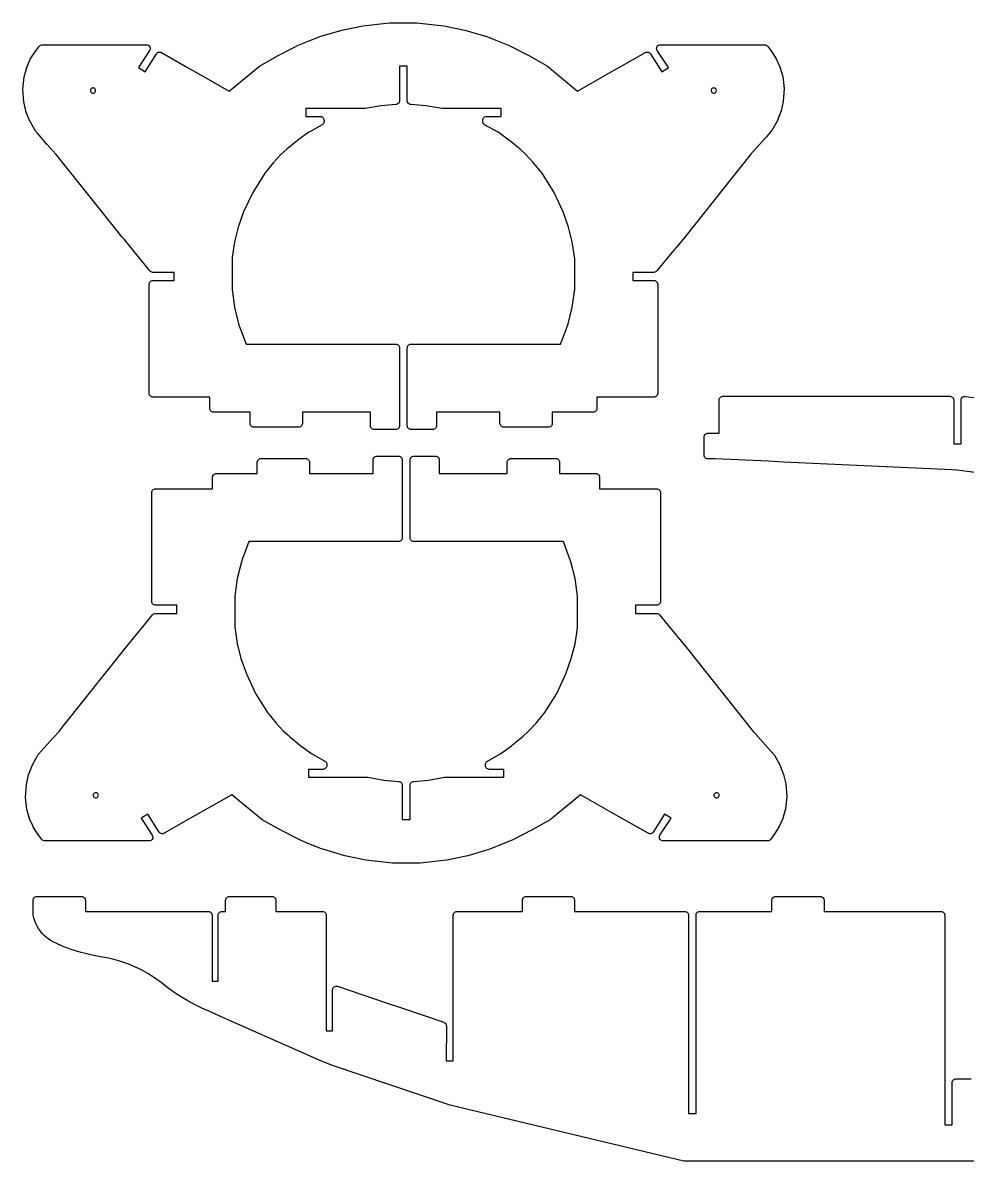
# Model space of a CAD drawing. Extents: x -1 to 1048, y 1 to 485.
# Drawn here: x -0.6 to 401.3, y 1 to 485.4 of the extents above; entities that cross this region are included whole.
import ezdxf

# ---------------------------------------------------------------- set-up
doc = ezdxf.new("R2010")
doc.units = 0
doc.layers.add('Normal', color=7, linetype='CONTINUOUS')

msp = doc.modelspace()

# ---------------------------------------------------------------- linework, layer by layer
at = {"layer": 'Normal'}
for points in [[(114.73, 474.88, -5.08), (116.31, 475.69, -5.08), (120.55, 477.39, -5.08), (120.55, 477.39, -8.89), (125.83, 479.53, -8.89), (135.18, 482.3, -8.89), (144.15, 484.12, -8.89), (155.47, 485.42, -8.89), (167.18, 485.42, -8.89), (178.56, 484.15, -8.89), (187.53, 482.32, -8.89), (193.37, 480.62, -8.89)], [(193.37, 480.62, -5.08), (196.88, 479.58, -5.08), (199.36, 478.56, -5.08), (199.36, 478.56, -8.89), (206.4, 475.74, -8.89), (215.06, 471.32, -8.89), (222.68, 467, -8.89), (235.56, 456.36, -8.89), (247.88, 463.37, -8.89)], [(9.75, 433.83, -5.08), (5.54, 438.58, -5.08), (5.54, 438.58, -8.89), (4.88, 439.29, -8.89), (4.7, 439.57, -8.89), (2.54, 443.36, -8.89), (2.44, 443.56, -8.89), (0.81, 447.73, -8.89), (0.74, 447.93, -8.89), (-0.15, 451.71, -8.89), (-0.56, 457.2, -8.89), (-0.03, 462.36, -8.89), (1.12, 466.42, -8.89), (2.64, 469.87, -8.89), (3.76, 471.68, -8.89), (4.95, 473.46, -8.89), (6.22, 475.21, -8.89), (6.5, 475.51, -8.89), (6.81, 475.77, -8.89), (7.09, 475.92, -8.89), (7.39, 476.02, -8.89), (7.7, 476.05, -8.89), (26.37, 476.05, -8.89)], [(26.37, 476.05, -5.08), (32.72, 476.05, -5.08), (32.72, 476.05, -8.89), (52.07, 476.05, -8.89), (52.4, 476, -8.89), (52.76, 475.89, -8.89), (53.09, 475.69, -8.89), (53.37, 475.39, -8.89), (53.57, 475.01, -8.89), (53.67, 474.6, -8.89), (53.64, 474.22, -8.89), (53.54, 473.86, -8.89), (53.39, 473.58, -8.89), (48.62, 466.37, -8.89), (51.49, 464.57, -8.89), (56.31, 472.24, -8.89), (56.51, 472.49, -8.89), (56.79, 472.72, -8.89), (57.1, 472.87, -8.89), (57.45, 472.95, -8.89), (57.81, 472.97, -8.89), (58.14, 472.9, -8.89), (58.45, 472.77, -8.89), (68.55, 467, -8.89)], [(68.55, 467, -5.08), (74.07, 463.88, -5.08), (74.07, 463.88, -8.89), (87.27, 456.36, -8.89), (100.15, 467, -8.89), (107.77, 471.32, -8.89), (114.73, 474.88, -8.89)], [(247.88, 463.37, -5.08), (253.42, 466.52, -5.08), (253.42, 466.52, -8.89), (264.39, 472.77, -8.89), (264.69, 472.9, -8.89), (265.02, 472.97, -8.89), (265.38, 472.95, -8.89), (265.73, 472.87, -8.89), (266.04, 472.72, -8.89), (266.32, 472.49, -8.89), (266.52, 472.24, -8.89), (271.35, 464.57, -8.89), (274.22, 466.37, -8.89), (269.42, 473.58, -8.89), (269.27, 473.86, -8.89), (269.19, 474.22, -8.89), (269.16, 474.6, -8.89), (269.27, 475.01, -8.89), (269.47, 475.39, -8.89), (269.75, 475.69, -8.89), (270.08, 475.89, -8.89), (270.43, 476, -8.89), (270.74, 476.05, -8.89), (290.32, 476.05, -8.89)], [(290.32, 476.05, -5.08), (296.67, 476.05, -5.08), (296.67, 476.05, -8.89), (315.14, 476.05, -8.89), (315.49, 476, -8.89), (315.85, 475.87, -8.89), (316.18, 475.67, -8.89), (316.43, 475.39, -8.89), (317.73, 473.66, -8.89), (318.92, 471.91, -8.89), (320.09, 470.08, -8.89), (321.64, 466.62, -8.89), (322.81, 462.61, -8.89), (323.39, 457.48, -8.89), (323.04, 451.97, -8.89), (322.1, 447.93, -8.89), (320.4, 443.56, -8.89), (318.14, 439.57, -8.89), (317.96, 439.29, -8.89), (315.72, 436.8, -8.89)], [(207.21, 434.72, -5.08), (206.27, 435.48, -5.08), (202.11, 438.53, -5.08), (202.11, 438.53, -8.89), (201.7, 438.84, -8.89), (195.99, 442.04, -8.89), (195.73, 442.24, -8.89), (195.5, 442.47, -8.89), (195.33, 442.82, -8.89), (195.2, 443.18, -8.89), (195.17, 443.59, -8.89), (195.2, 443.97, -8.89), (195.22, 444.3, -8.89), (195.33, 444.63, -8.89), (195.53, 444.93, -8.89), (195.78, 445.21, -8.89), (196.11, 445.41, -8.89), (196.44, 445.52, -8.89), (196.77, 445.54, -8.89), (202.95, 445.54, -8.89), (202.95, 448.87, -8.89), (177.98, 448.87, -8.89), (177.7, 448.89, -8.89), (170.94, 450.14, -8.89), (164.67, 450.67, -8.89), (164.34, 450.7, -8.89), (163.98, 450.82, -8.89), (163.68, 451, -8.89), (163.42, 451.28, -8.89), (163.22, 451.59, -8.89), (163.12, 451.94, -8.89), (163.07, 452.27, -8.89), (163.07, 466.9, -8.89), (159.77, 466.9, -8.89), (159.77, 462.18, -8.89)], [(159.77, 462.18, -5.08), (159.77, 455.83, -5.08), (159.77, 455.83, -8.89), (159.77, 452.27, -8.89), (159.72, 451.94, -8.89), (159.61, 451.59, -8.89), (159.41, 451.28, -8.89), (159.16, 451, -8.89), (158.83, 450.82, -8.89), (158.5, 450.7, -8.89), (158.17, 450.67, -8.89), (151.89, 450.14, -8.89), (145.14, 448.89, -8.89), (144.86, 448.87, -8.89), (119.89, 448.87, -8.89), (119.89, 445.54, -8.89), (126.06, 445.54, -8.89), (126.42, 445.52, -8.89), (126.75, 445.39, -8.89), (127.05, 445.19, -8.89), (127.3, 444.93, -8.89), (127.48, 444.6, -8.89), (127.61, 444.22, -8.89), (127.66, 443.81, -8.89), (127.64, 443.43, -8.89), (127.61, 443.1, -8.89), (127.51, 442.77, -8.89), (127.33, 442.47, -8.89), (127.1, 442.21, -8.89), (126.82, 442.04, -8.89), (121.54, 439.06, -8.89)], [(29.34, 455.5, 0.13), (29.34, 455.5, -8.89), (29.62, 455.52, -8.89), (29.9, 455.63, -8.89), (30.12, 455.8, -8.89), (30.3, 456.06, -8.89), (30.43, 456.31, -8.89), (30.45, 456.59, -8.89), (30.43, 456.87, -8.89), (30.3, 457.12, -8.89), (30.12, 457.38, -8.89), (29.9, 457.56, -8.89), (29.62, 457.66, -8.89), (29.34, 457.71, -8.89), (29.08, 457.66, -8.89), (28.8, 457.56, -8.89), (28.58, 457.38, -8.89), (28.37, 457.12, -8.89), (28.27, 456.87, -8.89), (28.24, 456.59, -8.89), (28.27, 456.31, -8.89), (28.37, 456.06, -8.89), (28.58, 455.8, -8.89), (28.8, 455.63, -8.89), (29.08, 455.52, -8.89), (29.34, 455.5, -8.89)], [(292.38, 456.59, 0.13), (292.38, 456.59, -8.89), (292.4, 456.31, -8.89), (292.53, 456.06, -8.89), (292.71, 455.8, -8.89), (292.94, 455.63, -8.89), (293.22, 455.52, -8.89), (293.5, 455.5, -8.89), (293.75, 455.52, -8.89), (294.03, 455.63, -8.89), (294.26, 455.8, -8.89), (294.44, 456.06, -8.89), (294.56, 456.31, -8.89), (294.59, 456.59, -8.89), (294.56, 456.87, -8.89), (294.44, 457.12, -8.89), (294.26, 457.38, -8.89), (294.03, 457.56, -8.89), (293.75, 457.66, -8.89), (293.5, 457.71, -8.89), (293.22, 457.66, -8.89), (292.94, 457.56, -8.89), (292.71, 457.38, -8.89), (292.53, 457.12, -8.89), (292.4, 456.87, -8.89), (292.38, 456.59, -8.89)], [(121.54, 439.06, -5.08), (121.13, 438.84, -5.08), (116.56, 435.48, -5.08), (116.41, 435.36, -5.08), (116.41, 435.36, -8.89), (111.76, 431.57, -8.89), (109.32, 429.31, -8.89), (106.15, 425.96, -8.89), (102.44, 421.36, -8.89), (97.33, 413.26, -8.89), (93.42, 404.93, -8.89), (91.14, 398.4, -8.89), (89.54, 392.23, -8.89), (88.57, 385.52, -8.89)], [(315.72, 436.8, -5.08), (311.48, 432.05, -5.08), (311.48, 432.05, -8.89), (309.14, 429.41, -8.89), (281.13, 394.26, -8.89), (279.12, 391.82, -8.89)], [(42.52, 393.29, -5.08), (41.73, 394.23, -5.08), (38.53, 398.25, -5.08), (38.53, 398.25, -8.89), (13.69, 429.41, -8.89), (9.75, 433.83, -8.89)], [(234.34, 377.37, -5.08), (234.34, 383.72, -5.08), (234.34, 383.72, -8.89), (234.34, 385.04, -8.89), (233.3, 392.23, -8.89), (231.7, 398.4, -8.89), (229.41, 404.93, -8.89), (225.5, 413.26, -8.89), (220.4, 421.36, -8.89), (216.69, 425.96, -8.89), (213.51, 429.31, -8.89), (211.07, 431.57, -8.89), (207.21, 434.72, -8.89)], [(53.19, 353.8, -5.08), (53.19, 360.15, -5.08), (53.19, 360.15, -8.89), (53.19, 374.14, -8.89), (53.24, 374.47, -8.89), (53.34, 374.8, -8.89), (53.54, 375.11, -8.89), (53.8, 375.39, -8.89), (54.13, 375.56, -8.89), (54.46, 375.69, -8.89), (54.79, 375.72, -8.89), (63.86, 375.72, -8.89), (63.86, 379.22, -8.89), (54.79, 379.22, -8.89), (54.43, 379.27, -8.89), (54.1, 379.37, -8.89), (53.8, 379.55, -8.89), (53.57, 379.81, -8.89), (42.52, 393.29, -8.89)], [(279.12, 391.82, -5.08), (275.08, 386.92, -5.08), (275.08, 386.92, -8.89), (269.27, 379.81, -8.89), (269.04, 379.55, -8.89), (268.73, 379.37, -8.89), (268.38, 379.27, -8.89), (268.05, 379.22, -8.89), (258.98, 379.22, -8.89), (258.98, 375.72, -8.89), (268.05, 375.72, -8.89), (268.38, 375.69, -8.89), (268.71, 375.56, -8.89), (269.04, 375.39, -8.89), (269.29, 375.11, -8.89), (269.49, 374.8, -8.89), (269.6, 374.47, -8.89), (269.62, 374.14, -8.89), (269.62, 356.97, -8.89)], [(88.57, 385.52, -5.08), (88.49, 385.04, -5.08), (88.49, 379.2, -5.08), (88.49, 379.2, -8.89), (88.49, 371.91, -8.89), (89.54, 364.34, -8.89), (91.31, 357.25, -8.89), (91.97, 355.27, -8.89), (92.1, 354.99, -8.89), (94.49, 348.67, -8.89), (128.57, 348.67, -8.89)], [(179.93, 348.67, -5.08), (186.28, 348.67, -5.08), (186.28, 348.67, -8.89), (228.32, 348.67, -8.89), (230.66, 354.84, -8.89), (230.86, 355.27, -8.89), (231.52, 357.25, -8.89), (233.27, 364.34, -8.89), (234.34, 371.91, -8.89), (234.34, 377.37, -8.89)], [(66.55, 326.16, -5.08), (60.2, 326.16, -5.08), (60.2, 326.16, -8.89), (54.79, 326.16, -8.89), (54.46, 326.21, -8.89), (54.13, 326.31, -8.89), (53.8, 326.52, -8.89), (53.54, 326.77, -8.89), (53.34, 327.1, -8.89), (53.24, 327.43, -8.89), (53.19, 327.76, -8.89), (53.19, 353.8, -8.89)], [(269.62, 356.97, -5.08), (269.62, 350.62, -5.08), (269.62, 350.62, -8.89), (269.62, 327.76, -8.89), (269.6, 327.43, -8.89), (269.49, 327.1, -8.89), (269.29, 326.77, -8.89), (269.04, 326.52, -8.89), (268.71, 326.31, -8.89), (268.38, 326.21, -8.89), (268.05, 326.16, -8.89), (258.98, 326.16, -8.89)], [(128.57, 348.67, -5.08), (134.92, 348.67, -5.08), (134.92, 348.67, -8.89), (158.17, 348.67, -8.89), (158.5, 348.61, -8.89), (158.83, 348.51, -8.89), (159.16, 348.31, -8.89), (159.41, 348.06, -8.89), (159.61, 347.75, -8.89), (159.72, 347.4, -8.89), (159.77, 347.07, -8.89), (159.77, 332.46, -8.89)], [(163.07, 326.8, -5.08), (163.07, 333.15, -5.08), (163.07, 333.15, -8.89), (163.07, 347.07, -8.89), (163.12, 347.4, -8.89), (163.22, 347.75, -8.89), (163.42, 348.06, -8.89), (163.68, 348.31, -8.89), (163.98, 348.51, -8.89), (164.34, 348.61, -8.89), (164.67, 348.67, -8.89), (179.93, 348.67, -8.89)], [(159.77, 332.46, -5.08), (159.77, 326.11, -5.08), (159.77, 326.11, -8.89), (159.77, 313.89, -8.89), (159.72, 313.56, -8.89), (159.61, 313.23, -8.89), (159.41, 312.93, -8.89), (159.16, 312.65, -8.89), (158.83, 312.45, -8.89), (158.5, 312.34, -8.89), (158.17, 312.32, -8.89), (156.51, 312.32, -8.89)], [(97.74, 313.33, 0.13), (97.74, 313.33, -8.89), (97.41, 313.36, -8.89), (97.08, 313.46, -8.89), (96.75, 313.66, -8.89), (96.49, 313.92, -8.89), (96.29, 314.25, -8.89), (96.19, 314.58, -8.89), (96.16, 314.91, -8.89), (96.16, 319.68, -8.89), (80.64, 319.68, -8.89), (80.31, 319.71, -8.89), (79.98, 319.84, -8.89), (79.68, 320.01, -8.89), (79.4, 320.29, -8.89), (79.22, 320.6, -8.89), (79.1, 320.93, -8.89), (79.07, 321.26, -8.89), (79.07, 326.16, -8.89), (66.55, 326.16, -8.89)], [(173.33, 312.32, -5.08), (166.98, 312.32, -5.08), (166.98, 312.32, -8.89), (164.67, 312.32, -8.89), (164.34, 312.34, -8.89), (163.98, 312.45, -8.89), (163.68, 312.65, -8.89), (163.42, 312.93, -8.89), (163.22, 313.23, -8.89), (163.12, 313.56, -8.89), (163.07, 313.89, -8.89), (163.07, 326.8, -8.89)], [(258.98, 326.16, -5.08), (252.63, 326.16, -5.08), (252.63, 326.16, -8.89), (243.76, 326.16, -8.89), (243.76, 321.26, -8.89), (243.74, 320.93, -8.89), (243.61, 320.6, -8.89), (243.43, 320.29, -8.89), (243.15, 320.01, -8.89), (242.85, 319.84, -8.89), (242.52, 319.71, -8.89), (242.16, 319.68, -8.89), (224.76, 319.68, -8.89), (224.76, 314.91, -8.89), (224.74, 314.58, -8.89), (224.61, 314.25, -8.89), (224.41, 313.92, -8.89), (224.15, 313.66, -8.89), (223.85, 313.46, -8.89), (223.49, 313.36, -8.89), (223.16, 313.33, -8.89), (216.71, 313.33, -8.89)], [(295.73, 315.24, -5.08), (295.73, 321.59, -5.08), (295.73, 321.59, -8.89), (295.73, 324.87, -8.89), (295.78, 325.2, -8.89), (295.88, 325.55, -8.89), (296.09, 325.86, -8.89), (296.34, 326.11, -8.89), (296.65, 326.31, -8.89), (297, 326.42, -8.89), (297.33, 326.47, -8.89), (365.3, 326.47, -8.89)], [(365.3, 326.47, -5.08), (371.65, 326.47, -5.08), (371.65, 326.47, -8.89), (394, 326.47, -8.89), (394.33, 326.42, -8.89), (394.69, 326.31, -8.89), (395, 326.11, -8.89), (395.25, 325.86, -8.89), (395.45, 325.55, -8.89), (395.55, 325.2, -8.89), (395.61, 324.87, -8.89), (395.61, 306.2, -8.89), (398.75, 306.2, -8.89), (398.75, 324.87, -8.89), (398.78, 325.22, -8.89), (398.91, 325.58, -8.89), (399.14, 325.91, -8.89), (399.44, 326.19, -8.89), (399.8, 326.36, -8.89), (400.18, 326.44, -8.89), (400.53, 326.44, -8.89), (460.76, 319.46, -8.89)], [(156.51, 312.32, -5.08), (150.16, 312.32, -5.08), (150.16, 312.32, -8.89), (148.95, 312.32, -8.89), (148.62, 312.34, -8.89), (148.29, 312.45, -8.89), (147.98, 312.65, -8.89), (147.7, 312.93, -8.89), (147.52, 313.23, -8.89), (147.4, 313.56, -8.89), (147.37, 313.89, -8.89), (147.37, 319.68, -8.89), (118.41, 319.68, -8.89), (118.41, 314.91, -8.89), (118.36, 314.58, -8.89), (118.26, 314.25, -8.89), (118.06, 313.92, -8.89), (117.81, 313.66, -8.89), (117.47, 313.46, -8.89), (117.14, 313.36, -8.89), (116.81, 313.33, -8.89), (110.19, 313.33, -8.89)], [(216.71, 313.33, -5.08), (210.36, 313.33, -5.08), (210.36, 313.33, -8.89), (204.09, 313.33, -8.89), (203.76, 313.36, -8.89), (203.43, 313.46, -8.89), (203.12, 313.66, -8.89), (202.84, 313.92, -8.89), (202.67, 314.25, -8.89), (202.54, 314.58, -8.89), (202.51, 314.91, -8.89), (202.51, 319.68, -8.89), (175.46, 319.68, -8.89), (175.46, 313.89, -8.89), (175.44, 313.56, -8.89), (175.31, 313.23, -8.89), (175.13, 312.93, -8.89), (174.85, 312.65, -8.89), (174.55, 312.45, -8.89), (174.22, 312.34, -8.89), (173.89, 312.32, -8.89), (173.33, 312.32, -8.89)], [(290.98, 299.85, 0.13), (290.98, 299.85, -8.89), (290.65, 299.87, -8.89), (290.3, 300, -8.89), (289.99, 300.18, -8.89), (289.74, 300.46, -8.89), (289.53, 300.76, -8.89), (289.43, 301.12, -8.89), (289.38, 301.45, -8.89), (289.38, 309.17, -8.89), (289.43, 309.5, -8.89), (289.53, 309.83, -8.89), (289.74, 310.16, -8.89), (289.99, 310.41, -8.89), (290.3, 310.62, -8.89), (290.65, 310.72, -8.89), (290.98, 310.77, -8.89), (295.73, 310.77, -8.89), (295.73, 315.24, -8.89)], [(110.19, 313.33, -5.08), (103.84, 313.33, -5.08), (103.84, 313.33, -8.89), (97.74, 313.33, -8.89)], [(106.78, 299.97, -5.08), (113.13, 299.97, -5.08), (113.13, 299.97, -8.89), (119.89, 299.97, -8.89), (120.22, 299.95, -8.89), (120.57, 299.82, -8.89), (120.88, 299.64, -8.89), (121.16, 299.36, -8.89), (121.34, 299.06, -8.89), (121.46, 298.7, -8.89), (121.49, 298.37, -8.89), (121.49, 293.62, -8.89), (148.54, 293.62, -8.89), (148.54, 299.39, -8.89), (148.56, 299.72, -8.89), (148.69, 300.08, -8.89), (148.87, 300.38, -8.89), (149.15, 300.63, -8.89), (149.45, 300.84, -8.89), (149.78, 300.94, -8.89), (150.11, 300.99, -8.89), (152.22, 300.99, -8.89)], [(152.22, 300.99, -5.08), (158.57, 300.99, -5.08), (158.57, 300.99, -8.89), (159.33, 300.99, -8.89), (159.66, 300.94, -8.89), (159.99, 300.84, -8.89), (160.32, 300.63, -8.89), (160.58, 300.38, -8.89), (160.78, 300.08, -8.89), (160.88, 299.72, -8.89), (160.93, 299.39, -8.89), (160.93, 288.01, -8.89)], [(164.24, 281.66, -5.08), (164.24, 288.01, -5.08), (164.24, 288.01, -8.89), (164.24, 299.39, -8.89), (164.26, 299.72, -8.89), (164.39, 300.08, -8.89), (164.57, 300.38, -8.89), (164.85, 300.63, -8.89), (165.15, 300.84, -8.89), (165.51, 300.94, -8.89), (165.84, 300.99, -8.89), (166.75, 300.99, -8.89)], [(166.75, 300.99, -5.08), (173.1, 300.99, -5.08), (173.1, 300.99, -8.89), (175.03, 300.99, -8.89), (175.36, 300.94, -8.89), (175.72, 300.84, -8.89), (176.02, 300.63, -8.89), (176.3, 300.38, -8.89), (176.48, 300.08, -8.89), (176.61, 299.72, -8.89), (176.63, 299.39, -8.89), (176.63, 293.62, -8.89), (205.59, 293.62, -8.89), (205.59, 298.37, -8.89), (205.64, 298.7, -8.89), (205.74, 299.06, -8.89), (205.94, 299.36, -8.89), (206.2, 299.64, -8.89), (206.5, 299.82, -8.89), (206.86, 299.95, -8.89), (207.19, 299.97, -8.89), (213.54, 299.97, -8.89)], [(64.97, 287.12, -5.08), (71.32, 287.12, -5.08), (71.32, 287.12, -8.89), (80.24, 287.12, -8.89), (80.24, 292.02, -8.89), (80.26, 292.35, -8.89), (80.39, 292.68, -8.89), (80.57, 293.01, -8.89), (80.85, 293.27, -8.89), (81.15, 293.47, -8.89), (81.48, 293.57, -8.89), (81.81, 293.62, -8.89), (99.24, 293.62, -8.89), (99.24, 298.37, -8.89), (99.26, 298.7, -8.89), (99.39, 299.06, -8.89), (99.57, 299.36, -8.89), (99.85, 299.64, -8.89), (100.15, 299.82, -8.89), (100.48, 299.95, -8.89), (100.81, 299.97, -8.89), (106.78, 299.97, -8.89)], [(213.54, 299.97, -5.08), (219.89, 299.97, -5.08), (219.89, 299.97, -8.89), (226.26, 299.97, -8.89), (226.59, 299.95, -8.89), (226.92, 299.82, -8.89), (227.23, 299.64, -8.89), (227.51, 299.36, -8.89), (227.69, 299.06, -8.89), (227.81, 298.7, -8.89), (227.84, 298.37, -8.89), (227.84, 293.62, -8.89), (243.33, 293.62, -8.89), (243.66, 293.57, -8.89), (244.02, 293.47, -8.89), (244.32, 293.27, -8.89), (244.58, 293.01, -8.89), (244.78, 292.68, -8.89), (244.88, 292.35, -8.89), (244.93, 292.02, -8.89), (244.93, 287.12, -8.89), (255.8, 287.12, -8.89)], [(323.09, 298.5, -5.08), (316.74, 298.81, -5.08), (316.74, 298.81, -8.89), (294.11, 299.85, -8.89), (290.98, 299.85, -8.89)], [(401.27, 294.54, -5.08), (397.05, 295.05, -5.08), (394.97, 295.15, -5.08), (394.97, 295.15, -8.89), (323.09, 298.5, -8.89)], [(502.13, 282.12, -5.08), (500.28, 282.22, -5.08), (495.81, 282.78, -5.08), (495.81, 282.78, -8.89), (401.27, 294.54, -8.89)], [(54.36, 258.98, -5.08), (54.36, 265.33, -5.08), (54.36, 265.33, -8.89), (54.36, 285.55, -8.89), (54.41, 285.88, -8.89), (54.51, 286.21, -8.89), (54.71, 286.51, -8.89), (54.97, 286.79, -8.89), (55.3, 286.97, -8.89), (55.63, 287.1, -8.89), (55.96, 287.12, -8.89), (64.97, 287.12, -8.89)], [(160.93, 288.01, -5.08), (160.93, 281.66, -5.08), (160.93, 281.66, -8.89), (160.93, 266.22, -8.89), (160.88, 265.89, -8.89), (160.78, 265.56, -8.89), (160.58, 265.25, -8.89), (160.32, 264.97, -8.89), (159.99, 264.8, -8.89), (159.66, 264.67, -8.89), (159.33, 264.64, -8.89), (139.47, 264.64, -8.89)], [(255.8, 287.12, -5.08), (262.15, 287.12, -5.08), (262.15, 287.12, -8.89), (269.21, 287.12, -8.89), (269.54, 287.1, -8.89), (269.88, 286.97, -8.89), (270.18, 286.79, -8.89), (270.46, 286.51, -8.89), (270.64, 286.21, -8.89), (270.76, 285.88, -8.89), (270.79, 285.55, -8.89), (270.79, 263.07, -8.89)], [(180.37, 264.64, -5.08), (174.02, 264.64, -5.08), (174.02, 264.64, -8.89), (165.84, 264.64, -8.89), (165.51, 264.67, -8.89), (165.15, 264.8, -8.89), (164.85, 264.97, -8.89), (164.57, 265.25, -8.89), (164.39, 265.56, -8.89), (164.26, 265.89, -8.89), (164.24, 266.22, -8.89), (164.24, 281.66, -8.89)], [(139.47, 264.64, -5.08), (133.12, 264.64, -5.08), (133.12, 264.64, -8.89), (95.66, 264.64, -8.89), (93.35, 258.45, -8.89), (93.14, 258.04, -8.89), (92.48, 256.03, -8.89), (90.7, 248.97, -8.89), (89.66, 241.4, -8.89), (89.66, 228.27, -8.89), (89.94, 226.36, -8.89)], [(234.06, 219.56, -5.08), (234.44, 221.08, -5.08), (235.15, 225.81, -5.08), (235.15, 225.81, -8.89), (235.51, 228.27, -8.89), (235.51, 241.4, -8.89), (234.44, 248.97, -8.89), (232.69, 256.03, -8.89), (232, 258.04, -8.89), (231.88, 258.29, -8.89), (229.49, 264.64, -8.89), (180.37, 264.64, -8.89)], [(270.79, 263.07, -5.08), (270.79, 256.72, -5.08), (270.79, 256.72, -8.89), (270.79, 239.17, -8.89), (270.76, 238.84, -8.89), (270.64, 238.48, -8.89), (270.46, 238.18, -8.89), (270.18, 237.92, -8.89), (269.88, 237.72, -8.89), (269.54, 237.62, -8.89), (269.21, 237.57, -8.89), (260.15, 237.57, -8.89), (260.15, 234.06, -8.89), (269.21, 234.06, -8.89), (269.54, 234.04, -8.89), (269.9, 233.91, -8.89), (270.18, 233.73, -8.89), (270.43, 233.5, -8.89), (272.87, 230.53, -8.89)], [(47.83, 225.07, -5.08), (51.84, 229.97, -5.08), (51.84, 229.97, -8.89), (54.71, 233.5, -8.89), (54.97, 233.73, -8.89), (55.27, 233.91, -8.89), (55.6, 234.04, -8.89), (55.96, 234.06, -8.89), (65, 234.06, -8.89), (65, 237.57, -8.89), (55.96, 237.57, -8.89), (55.63, 237.62, -8.89), (55.3, 237.72, -8.89), (54.97, 237.92, -8.89), (54.71, 238.18, -8.89), (54.51, 238.48, -8.89), (54.41, 238.84, -8.89), (54.36, 239.17, -8.89), (54.36, 258.98, -8.89)], [(272.87, 230.53, -5.08), (276.89, 225.6, -5.08), (276.89, 225.6, -8.89), (282.27, 219.05, -8.89), (310.29, 183.9, -8.89), (311.28, 182.8, -8.89)], [(12.55, 181.31, -5.08), (14.86, 183.9, -5.08), (16.66, 186.16, -5.08), (16.66, 186.16, -8.89), (42.88, 219.05, -8.89), (47.83, 225.07, -8.89)], [(89.94, 226.36, -5.08), (90.7, 221.08, -5.08), (90.96, 220.09, -5.08), (90.96, 220.09, -8.89), (92.3, 214.91, -8.89), (94.59, 208.36, -8.89), (98.48, 200.05, -8.89), (103.61, 191.92, -8.89), (107.32, 187.35, -8.89), (110.46, 184, -8.89), (112.22, 182.4, -8.89)], [(202.84, 174.47, -5.08), (207.44, 177.8, -5.08), (207.98, 178.26, -5.08), (207.98, 178.26, -8.89), (212.24, 181.71, -8.89), (214.68, 184, -8.89), (217.86, 187.35, -8.89), (221.56, 191.92, -8.89), (226.67, 200.05, -8.89), (230.58, 208.36, -8.89), (232.87, 214.91, -8.89), (234.06, 219.56, -8.89)], [(8.86, 137.26, 0.13), (8.86, 137.26, -8.89), (8.48, 137.31, -8.89), (8.13, 137.44, -8.89), (7.82, 137.64, -8.89), (7.57, 137.9, -8.89), (6.27, 139.62, -8.89), (5.05, 141.4, -8.89), (3.91, 143.21, -8.89), (3.81, 143.43, -8.89), (2.36, 146.68, -8.89), (2.29, 146.89, -8.89), (1.19, 150.67, -8.89), (0.61, 155.8, -8.89), (0.97, 161.32, -8.89), (1.9, 165.38, -8.89), (3.58, 169.72, -8.89), (5.87, 173.74, -8.89), (6.05, 173.99, -8.89), (12.55, 181.31, -8.89)], [(112.22, 182.4, -5.08), (112.93, 181.71, -5.08), (117.09, 178.33, -5.08), (117.09, 178.33, -8.89), (117.73, 177.8, -8.89), (122.3, 174.47, -8.89), (127.99, 171.27, -8.89), (128.27, 171.07, -8.89), (128.5, 170.82, -8.89), (128.68, 170.48, -8.89), (128.78, 170.1, -8.89), (128.83, 169.72, -8.89), (128.8, 169.34, -8.89), (128.78, 169.01, -8.89), (128.65, 168.66, -8.89), (128.47, 168.35, -8.89), (128.19, 168.1, -8.89), (127.89, 167.89, -8.89), (127.56, 167.79, -8.89), (127.23, 167.74, -8.89), (121.06, 167.74, -8.89), (121.06, 164.44, -8.89), (146.02, 164.44, -8.89), (146.3, 164.41, -8.89), (153.06, 163.14, -8.89), (159.33, 162.61, -8.89), (159.66, 162.59, -8.89), (159.99, 162.48, -8.89), (160.32, 162.28, -8.89), (160.58, 162.03, -8.89), (160.78, 161.7, -8.89), (160.88, 161.37, -8.89), (160.93, 161.04, -8.89), (160.93, 156.49, -8.89)], [(311.28, 182.8, -5.08), (315.49, 178.05, -5.08), (315.49, 178.05, -8.89), (319.1, 173.99, -8.89), (319.3, 173.74, -8.89), (321.46, 169.95, -8.89), (323.19, 165.58, -8.89), (324.15, 161.59, -8.89), (324.56, 156.08, -8.89), (324, 150.93, -8.89), (322.88, 146.89, -8.89), (321.36, 143.43, -8.89), (320.22, 141.6, -8.89), (319.02, 139.83, -8.89), (317.78, 138.1, -8.89), (317.5, 137.79, -8.89), (317.2, 137.52, -8.89), (316.92, 137.39, -8.89), (316.61, 137.29, -8.89), (316.31, 137.26, -8.89), (300.76, 137.26, -8.89)], [(160.93, 156.49, -5.08), (160.93, 150.14, -5.08), (160.93, 150.14, -8.89), (160.93, 146.41, -8.89), (164.24, 146.41, -8.89), (164.24, 161.04, -8.89), (164.26, 161.37, -8.89), (164.39, 161.7, -8.89), (164.57, 162.03, -8.89), (164.85, 162.28, -8.89), (165.15, 162.48, -8.89), (165.51, 162.59, -8.89), (165.84, 162.61, -8.89), (172.11, 163.14, -8.89), (178.84, 164.41, -8.89), (179.15, 164.44, -8.89), (204.11, 164.44, -8.89), (204.11, 167.74, -8.89), (197.94, 167.74, -8.89), (197.59, 167.79, -8.89), (197.26, 167.92, -8.89), (196.95, 168.1, -8.89), (196.7, 168.35, -8.89), (196.49, 168.71, -8.89), (196.37, 169.09, -8.89), (196.32, 169.49, -8.89), (196.34, 169.88, -8.89), (196.39, 170.21, -8.89), (196.49, 170.54, -8.89), (196.67, 170.82, -8.89), (196.9, 171.07, -8.89), (197.15, 171.27, -8.89), (202.84, 174.47, -8.89)], [(30.23, 155.63, 0.13), (30.23, 155.63, -8.89), (30.51, 155.6, -8.89), (30.78, 155.63, -8.89), (31.06, 155.75, -8.89), (31.29, 155.93, -8.89), (31.47, 156.16, -8.89), (31.57, 156.41, -8.89), (31.62, 156.69, -8.89), (31.57, 156.97, -8.89), (31.47, 157.25, -8.89), (31.29, 157.51, -8.89), (31.04, 157.68, -8.89), (30.78, 157.78, -8.89), (30.53, 157.81, -8.89), (30.25, 157.78, -8.89), (29.95, 157.66, -8.89), (29.72, 157.48, -8.89), (29.54, 157.25, -8.89), (29.44, 157, -8.89), (29.41, 156.72, -8.89), (29.44, 156.44, -8.89), (29.57, 156.16, -8.89), (29.74, 155.91, -8.89), (29.97, 155.73, -8.89), (30.23, 155.63, -8.89)], [(126.14, 134.11, -5.08), (120.24, 136.5, -5.08), (120.24, 136.5, -8.89), (117.6, 137.54, -8.89), (108.94, 141.99, -8.89), (101.32, 146.28, -8.89), (88.44, 156.95, -8.89), (78.38, 151.23, -8.89)], [(255.19, 146.43, -5.08), (249.68, 149.58, -5.08), (249.68, 149.58, -8.89), (236.73, 156.95, -8.89), (223.85, 146.28, -8.89), (216.23, 141.99, -8.89), (207.7, 137.62, -8.89), (203.73, 136.02, -8.89)], [(293.55, 156.72, 0.13), (293.55, 156.72, -8.89), (293.57, 156.44, -8.89), (293.67, 156.16, -8.89), (293.88, 155.93, -8.89), (294.11, 155.75, -8.89), (294.39, 155.63, -8.89), (294.64, 155.6, -8.89), (294.92, 155.63, -8.89), (295.2, 155.75, -8.89), (295.43, 155.93, -8.89), (295.61, 156.16, -8.89), (295.73, 156.44, -8.89), (295.76, 156.72, -8.89), (295.73, 156.97, -8.89), (295.61, 157.25, -8.89), (295.43, 157.48, -8.89), (295.2, 157.66, -8.89), (294.92, 157.78, -8.89), (294.64, 157.81, -8.89), (294.39, 157.78, -8.89), (294.11, 157.66, -8.89), (293.88, 157.48, -8.89), (293.67, 157.25, -8.89), (293.57, 156.97, -8.89), (293.55, 156.72, -8.89)], [(78.38, 151.23, -5.08), (72.87, 148.08, -5.08), (72.87, 148.08, -8.89), (59.61, 140.54, -8.89), (59.31, 140.41, -8.89), (58.98, 140.34, -8.89), (58.62, 140.34, -8.89), (58.27, 140.44, -8.89), (57.94, 140.59, -8.89), (57.68, 140.82, -8.89), (57.48, 141.07, -8.89), (52.65, 148.74, -8.89), (49.78, 146.91, -8.89), (54.56, 139.73, -8.89), (54.71, 139.42, -8.89), (54.81, 139.09, -8.89), (54.81, 138.68, -8.89), (54.74, 138.28, -8.89), (54.53, 137.92, -8.89), (54.25, 137.62, -8.89), (53.92, 137.41, -8.89), (53.57, 137.29, -8.89), (53.24, 137.26, -8.89), (31.34, 137.26, -8.89)], [(300.76, 137.26, -5.08), (294.41, 137.26, -5.08), (294.41, 137.26, -8.89), (271.91, 137.26, -8.89), (271.58, 137.29, -8.89), (271.25, 137.41, -8.89), (270.92, 137.62, -8.89), (270.64, 137.92, -8.89), (270.43, 138.28, -8.89), (270.33, 138.68, -8.89), (270.36, 139.09, -8.89), (270.43, 139.42, -8.89), (270.59, 139.73, -8.89), (275.39, 146.91, -8.89), (272.52, 148.74, -8.89), (267.69, 141.07, -8.89), (267.49, 140.82, -8.89), (267.21, 140.59, -8.89), (266.9, 140.44, -8.89), (266.55, 140.34, -8.89), (266.19, 140.34, -8.89), (265.84, 140.41, -8.89), (265.56, 140.54, -8.89), (255.19, 146.43, -8.89)], [(31.34, 137.26, -5.08), (24.99, 137.26, -5.08), (24.99, 137.26, -8.89), (8.86, 137.26, -8.89)], [(203.73, 136.02, -5.08), (198.17, 133.76, -5.08), (197.82, 133.65, -5.08), (197.82, 133.65, -8.89), (188.82, 131.01, -8.89), (179.86, 129.16, -8.89), (168.53, 127.89, -8.89), (156.82, 127.86, -8.89), (145.44, 129.16, -8.89), (136.47, 130.96, -8.89), (127.13, 133.71, -8.89), (126.14, 134.11, -8.89)], [(15.52, 92.86, -5.08), (15.21, 92.99, -5.08), (14.91, 93.14, -5.08), (13.61, 93.75, -5.08), (12.37, 94.39, -5.08), (11.13, 95.1, -5.08), (9.93, 95.86, -5.08), (9.93, 95.86, -8.89), (9.73, 96.01, -8.89), (9.5, 96.16, -8.89), (8.53, 97.03, -8.89), (7.7, 97.94, -8.89), (6.93, 98.93, -8.89), (6.2, 99.95, -8.89), (5.56, 101.04, -8.89), (5, 102.16, -8.89), (4.52, 103.3, -8.89), (4.11, 104.5, -8.89), (3.96, 105.08, -8.89), (3.86, 105.69, -8.89), (3.86, 112.04, -8.89), (3.91, 112.37, -8.89), (4.01, 112.7, -8.89), (4.22, 113, -8.89), (4.47, 113.28, -8.89), (4.78, 113.46, -8.89), (5.13, 113.59, -8.89), (5.46, 113.61, -8.89), (11.81, 113.61, -8.89)], [(11.81, 113.61, -5.08), (18.16, 113.61, -5.08), (18.16, 113.61, -8.89), (24.51, 113.61, -8.89), (24.84, 113.59, -8.89), (25.17, 113.46, -8.89), (25.48, 113.28, -8.89), (25.76, 113, -8.89), (25.93, 112.7, -8.89), (26.06, 112.37, -8.89), (26.09, 112.04, -8.89), (26.09, 107.26, -8.89), (78.38, 107.26, -8.89), (78.71, 107.24, -8.89), (79.04, 107.11, -8.89), (79.38, 106.93, -8.89), (79.63, 106.65, -8.89), (79.83, 106.35, -8.89), (79.93, 106.02, -8.89), (79.98, 105.69, -8.89), (79.98, 93.88, -8.89)], [(79.98, 93.88, -5.08), (79.98, 87.53, -5.08), (79.98, 87.53, -8.89), (79.98, 77.62, -8.89), (82.6, 77.62, -8.89), (82.6, 105.69, -8.89), (82.65, 106.02, -8.89), (82.75, 106.35, -8.89), (82.96, 106.65, -8.89), (83.21, 106.93, -8.89), (83.54, 107.11, -8.89), (83.87, 107.24, -8.89), (84.2, 107.26, -8.89), (85.78, 107.26, -8.89), (85.78, 112.04, -8.89), (85.83, 112.37, -8.89), (85.93, 112.7, -8.89), (86.13, 113, -8.89), (86.39, 113.28, -8.89), (86.72, 113.46, -8.89), (87.05, 113.59, -8.89), (87.38, 113.61, -8.89), (93.6, 113.61, -8.89)], [(93.6, 113.61, -5.08), (99.95, 113.61, -5.08), (99.95, 113.61, -8.89), (105.59, 113.61, -8.89), (105.92, 113.59, -8.89), (106.25, 113.46, -8.89), (106.58, 113.28, -8.89), (106.83, 113, -8.89), (107.04, 112.7, -8.89), (107.14, 112.37, -8.89), (107.16, 112.04, -8.89), (107.16, 107.26, -8.89), (126.97, 107.26, -8.89), (127.3, 107.24, -8.89), (127.64, 107.11, -8.89), (127.97, 106.93, -8.89), (128.22, 106.65, -8.89), (128.42, 106.35, -8.89), (128.52, 106.02, -8.89), (128.55, 105.69, -8.89), (128.55, 94.79, -8.89)], [(182.65, 87.53, -5.08), (182.65, 93.88, -5.08), (182.65, 93.88, -8.89), (182.65, 105.69, -8.89), (182.7, 106.02, -8.89), (182.8, 106.35, -8.89), (183.01, 106.65, -8.89), (183.26, 106.93, -8.89), (183.57, 107.11, -8.89), (183.92, 107.24, -8.89), (184.25, 107.26, -8.89), (212.06, 107.26, -8.89), (212.06, 112.04, -8.89), (212.09, 112.37, -8.89), (212.22, 112.7, -8.89), (212.39, 113, -8.89), (212.67, 113.28, -8.89), (212.98, 113.46, -8.89), (213.31, 113.59, -8.89), (213.64, 113.61, -8.89), (219.46, 113.61, -8.89)], [(219.46, 113.61, -5.08), (225.81, 113.61, -5.08), (225.81, 113.61, -8.89), (232.69, 113.61, -8.89), (233.02, 113.59, -8.89), (233.38, 113.46, -8.89), (233.68, 113.28, -8.89), (233.96, 113, -8.89), (234.14, 112.7, -8.89), (234.26, 112.37, -8.89), (234.29, 112.04, -8.89), (234.29, 107.26, -8.89), (281.15, 107.26, -8.89), (281.48, 107.24, -8.89), (281.81, 107.11, -8.89), (282.14, 106.93, -8.89), (282.4, 106.65, -8.89), (282.6, 106.35, -8.89), (282.7, 106.02, -8.89), (282.75, 105.69, -8.89), (282.75, 39.01, -8.89)], [(285.93, 82.09, -5.08), (285.93, 88.44, -5.08), (285.93, 88.44, -8.89), (285.93, 105.69, -8.89), (285.95, 106.02, -8.89), (286.05, 106.35, -8.89), (286.26, 106.65, -8.89), (286.54, 106.93, -8.89), (286.84, 107.11, -8.89), (287.17, 107.24, -8.89), (287.5, 107.26, -8.89), (318.21, 107.26, -8.89), (318.21, 112.04, -8.89), (318.24, 112.37, -8.89), (318.36, 112.7, -8.89), (318.54, 113, -8.89), (318.82, 113.28, -8.89), (319.13, 113.46, -8.89), (319.46, 113.59, -8.89), (319.79, 113.61, -8.89), (326.67, 113.61, -8.89)], [(326.67, 113.61, -5.08), (333.02, 113.61, -5.08), (333.02, 113.61, -8.89), (338.84, 113.61, -8.89), (339.17, 113.59, -8.89), (339.52, 113.46, -8.89), (339.83, 113.28, -8.89), (340.08, 113, -8.89), (340.28, 112.7, -8.89), (340.39, 112.37, -8.89), (340.44, 112.04, -8.89), (340.44, 107.26, -8.89), (370.74, 107.26, -8.89)], [(370.74, 107.26, -5.08), (377.09, 107.26, -5.08), (377.09, 107.26, -8.89), (390.19, 107.26, -8.89), (390.52, 107.24, -8.89), (390.86, 107.11, -8.89), (391.16, 106.93, -8.89), (391.44, 106.65, -8.89), (391.62, 106.35, -8.89), (391.74, 106.02, -8.89), (391.77, 105.69, -8.89), (391.77, 98.43, -8.89)], [(391.77, 98.43, -5.08), (391.77, 92.07, -5.08), (391.77, 92.07, -8.89), (391.77, 55.78, -8.89)], [(24.28, 89.84, 0.13), (24.28, 89.84, -8.89), (21.95, 90.53, -8.89), (19.63, 91.26, -8.89), (18.24, 91.74, -8.89), (16.87, 92.28, -8.89), (15.52, 92.86, -8.89)], [(128.55, 94.79, -5.08), (128.55, 88.44, -5.08), (128.55, 88.44, -8.89), (128.55, 56.49, -8.89), (131.29, 56.49, -8.89), (131.29, 73.94, -8.89), (131.34, 74.27, -8.89), (131.45, 74.63, -8.89), (131.67, 74.96, -8.89), (131.95, 75.23, -8.89), (132.31, 75.41, -8.89), (132.69, 75.51, -8.89), (133.07, 75.51, -8.89), (133.4, 75.44, -8.89), (154.53, 68.28, -8.89)], [(83.57, 62.64, -5.08), (77.75, 65.2, -5.08), (77.75, 65.2, -8.89), (77.5, 65.3, -8.89), (74.85, 66.52, -8.89), (72.26, 67.84, -8.89), (69.72, 69.21, -8.89), (67.21, 70.69, -8.89), (64.77, 72.24, -8.89), (62.36, 73.89, -8.89), (60.02, 75.59, -8.89), (58.29, 77.01, -8.89), (56.49, 78.33, -8.89), (54.61, 79.63, -8.89), (52.71, 80.82, -8.89), (50.72, 81.94, -8.89), (48.72, 82.96, -8.89), (46.66, 83.92, -8.89), (44.58, 84.79, -8.89), (42.44, 85.55, -8.89), (40.28, 86.23, -8.89), (38.13, 86.82, -8.89), (35.94, 87.33, -8.89), (32.46, 87.96, -8.89), (29.01, 88.65, -8.89), (26.64, 89.2, -8.89), (24.28, 89.84, -8.89)], [(154.53, 68.28, -5.08), (160.55, 66.24, -5.08), (160.55, 66.24, -8.89), (178.61, 60.12, -8.89), (178.97, 59.94, -8.89), (179.27, 59.69, -8.89), (179.5, 59.36, -8.89), (179.65, 58.98, -8.89), (179.71, 58.62, -8.89), (179.68, 43.66, -8.89), (182.6, 43.66, -8.89), (182.65, 58.62, -8.89), (182.65, 87.53, -8.89)], [(282.75, 39.01, -5.08), (282.75, 32.66, -5.08), (282.75, 32.66, -8.89), (282.75, 21.29, -8.89), (285.93, 21.29, -8.89), (285.93, 82.09, -8.89)], [(131.22, 41.78, -5.08), (129.39, 42.39, -5.08), (125.35, 44.17, -5.08), (125.35, 44.17, -8.89), (83.57, 62.64, -8.89)], [(391.77, 55.78, -5.08), (391.77, 49.43, -5.08), (391.77, 49.43, -8.89), (391.77, 16.51, -8.89), (394.94, 16.51, -8.89), (394.94, 34.42, -8.89), (394.97, 34.75, -8.89), (395.1, 35.1, -8.89), (395.27, 35.41, -8.89), (395.55, 35.66, -8.89), (395.86, 35.86, -8.89), (396.21, 35.97, -8.89), (396.54, 36.02, -8.89), (403, 36.02, -8.89)], [(186.61, 23.6, -5.08), (180.77, 24.99, -5.08), (180.44, 25.1, -5.08), (180.44, 25.1, -8.89), (131.22, 41.78, -8.89)], [(292.58, 0.99, -5.08), (286.23, 0.99, -5.08), (286.23, 0.99, -8.89), (281.15, 0.99, -8.89), (280.8, 1.04, -8.89), (186.61, 23.6, -8.89)], [(397.54, 0.99, -5.08), (391.19, 0.99, -5.08), (391.19, 0.99, -8.89), (292.58, 0.99, -8.89)], [(496.6, 0.99, -5.08), (490.25, 0.99, -5.08), (490.25, 0.99, -8.89), (397.54, 0.99, -8.89)]]:
    msp.add_polyline3d(points, dxfattribs=at)

doc.saveas('drawing.dxf')
